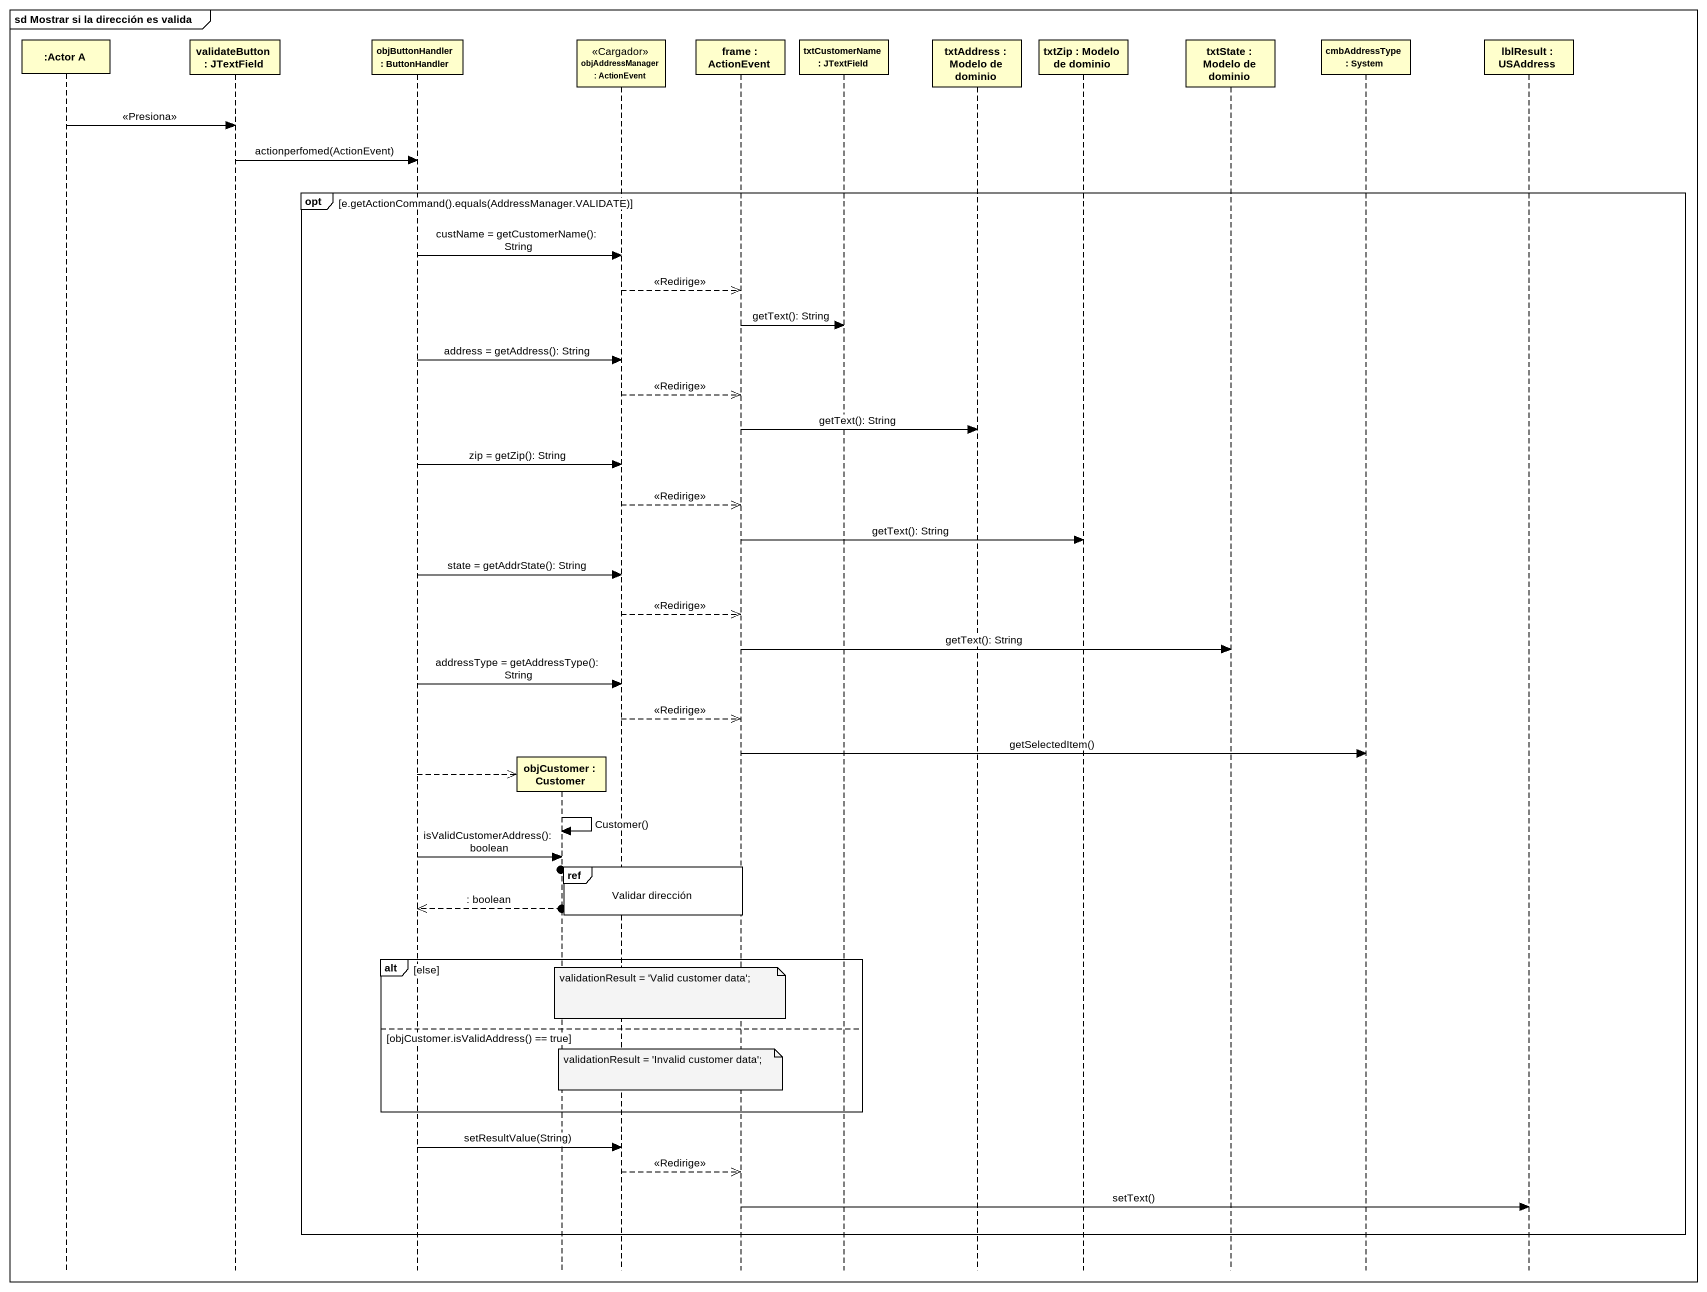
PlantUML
@startuml
mainframe sd Mostrar si la dirección es valida
hide footbox
participant ":Actor A" as Actor_A
participant "validateButton : JTextField" as validateButton
participant "objButtonHandler : ButtonHandler" as objButtonHandler
participant "objCustomer : Customer" as objCustomer
participant "objAddressManager : ActionEvent" as objAddressManager <<Cargador>>
participant "frame : ActionEvent" as frame_
participant "txtCustomerName : JTextField" as txtCustomerName
participant "txtAddress : Modelo de dominio" as txtAddress
participant "txtZip : Modelo de dominio" as txtZip
participant "txtState : Modelo de dominio" as txtState
participant "cmbAddressType : System" as cmbAddressType
participant "lblResult : USAddress" as lblResult

Actor_A -> validateButton : <<Presiona>>
validateButton -> objButtonHandler : actionperfomed(ActionEvent)
opt e.getActionCommand().equals(AddressManager.VALIDATE)
  objButtonHandler -> objAddressManager : custName = getCustomerName(): String
  objAddressManager -->> frame_ : <<Redirige>>
  frame_ -> txtCustomerName : getText(): String
  objButtonHandler -> objAddressManager : address = getAddress(): String
  objAddressManager -->> frame_ : <<Redirige>>
  frame_ -> txtAddress : getText(): String
  objButtonHandler -> objAddressManager : zip = getZip(): String
  objAddressManager -->> frame_ : <<Redirige>>
  frame_ -> txtZip : getText(): String
  objButtonHandler -> objAddressManager : state = getAddrState(): String
  objAddressManager -->> frame_ : <<Redirige>>
  frame_ -> txtState : getText(): String
  objButtonHandler -> objAddressManager : addressType = getAddressType(): String
  objAddressManager -->> frame_ : <<Redirige>>
  frame_ -> cmbAddressType : getSelectedItem()
  objButtonHandler -->> objCustomer **
  objCustomer -> objCustomer : Customer()
  objButtonHandler -> objCustomer : isValidCustomerAddress(): boolean
  ref over objAddressManager, frame_ : Validar dirección
  objButtonHandler <<--o] : : boolean
  alt else
    note over objAddressManager : validationResult = 'Valid customer data';
  else objCustomer.isValidAddress() == true
    note over objAddressManager : validationResult = 'Invalid customer data';
  end
  objButtonHandler -> objAddressManager : setResultValue(String)
  objAddressManager -->> frame_ : <<Redirige>>
  frame_ -> lblResult : setText()
end
@enduml
